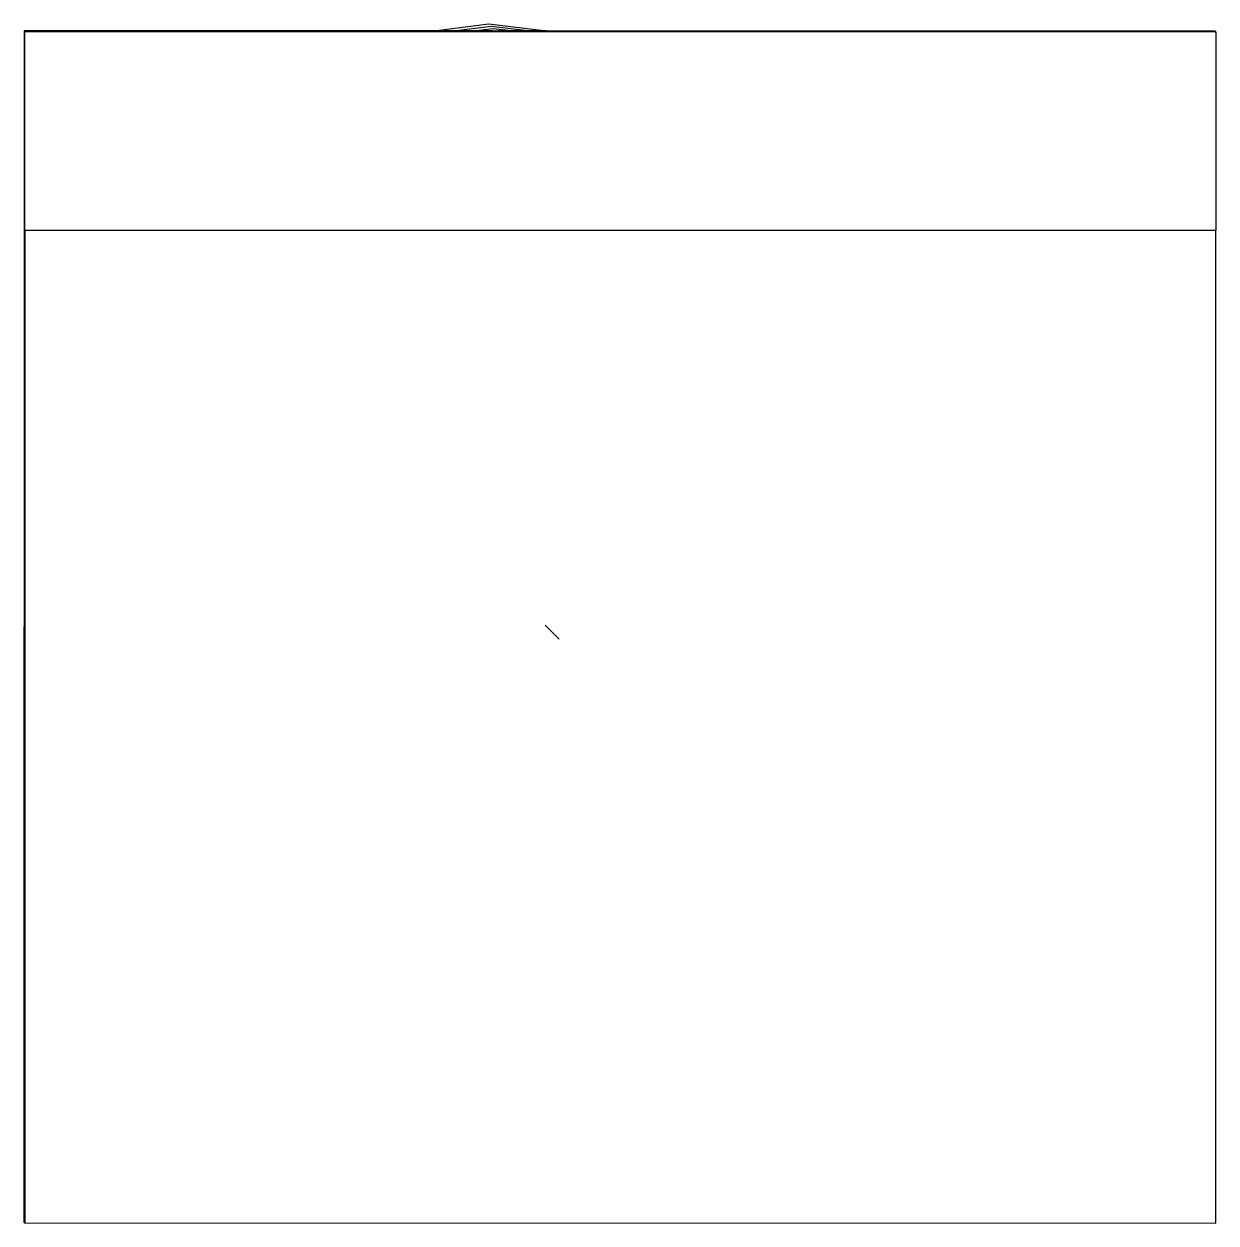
# Model space of a CAD drawing. Extents: x -13.6 to 4.5, y -9.5 to 11.7.
# Drawn here: x 1.3801 to 1.5002, y -0.5022 to -0.3814 of the extents above; entities that cross this region are included whole.
import ezdxf

# ---------------------------------------------------------------- set-up
doc = ezdxf.new("R2010")
doc.units = 0
doc.layers.get('0').update_dxf_attribs({"linetype": 'CONTINUOUS'})

msp = doc.modelspace()

# ---------------------------------------------------------------- linework, layer by layer
for p, q in [((1.42135, -0.38208), (1.42691, -0.38138)), ((1.42333, -0.38208), (1.42713, -0.3816)), ((1.42691, -0.38138), (1.4327, -0.38208)), ((1.42713, -0.3816), (1.43109, -0.38208)), ((1.3801, -0.38207), (1.38007, -0.50207)), ((1.3801, -0.38207), (1.38017, -0.38214)), ((1.42135, -0.38208), (1.3801, -0.38207)), ((1.38016, -0.40214), (1.38017, -0.38214)), ((1.38017, -0.38214), (1.42078, -0.38215)), ((1.42078, -0.38215), (1.42135, -0.38208)), ((1.42078, -0.38215), (1.42277, -0.38215)), ((1.42333, -0.38208), (1.42135, -0.38208)), ((1.42277, -0.38215), (1.42333, -0.38208)), ((1.42277, -0.38215), (1.42475, -0.38215)), ((1.42531, -0.38208), (1.42333, -0.38208)), ((1.42475, -0.38215), (1.42531, -0.38208)), ((1.42475, -0.38215), (1.42673, -0.38215)), ((1.42531, -0.38208), (1.42735, -0.38182)), ((1.4273, -0.38208), (1.42531, -0.38208)), ((1.42673, -0.38215), (1.4273, -0.38208)), ((1.42673, -0.38215), (1.42845, -0.38215)), ((1.4273, -0.38208), (1.42757, -0.38204)), ((1.42735, -0.38182), (1.42947, -0.38208)), ((1.42757, -0.38204), (1.42786, -0.38208)), ((1.42786, -0.38208), (1.42845, -0.38215)), ((1.42947, -0.38208), (1.42786, -0.38208)), ((1.42845, -0.38215), (1.43006, -0.38215)), ((1.42947, -0.38208), (1.43006, -0.38215)), ((1.43109, -0.38208), (1.42947, -0.38208)), ((1.43006, -0.38215), (1.43167, -0.38215)), ((1.43109, -0.38208), (1.43167, -0.38215)), ((1.4327, -0.38208), (1.43109, -0.38208)), ((1.43167, -0.38215), (1.43328, -0.38215)), ((1.4327, -0.38208), (1.43328, -0.38215)), ((1.50009, -0.38209), (1.4327, -0.38208)), ((1.43328, -0.38215), (1.50009, -0.38216)), ((1.50009, -0.38209), (1.50016, -0.38216)), ((1.50009, -0.38216), (1.50009, -0.38209)), ((1.50009, -0.38216), (1.50016, -0.38216)), ((1.50016, -0.38216), (1.50016, -0.40216)), ((1.38016, -0.40214), (1.38014, -0.50207)), ((1.38016, -0.40214), (1.50016, -0.40216)), ((1.50014, -0.50216), (1.50016, -0.40216)), ((1.43398, -0.44336), (1.43257, -0.44195)), ((1.38007, -0.50207), (1.38014, -0.50214)), ((1.38007, -0.50207), (1.38014, -0.50207)), ((1.38014, -0.50207), (1.38014, -0.50214)), ((1.38014, -0.50214), (1.50014, -0.50216))]:
    msp.add_line(p, q)

doc.saveas('drawing.dxf')
